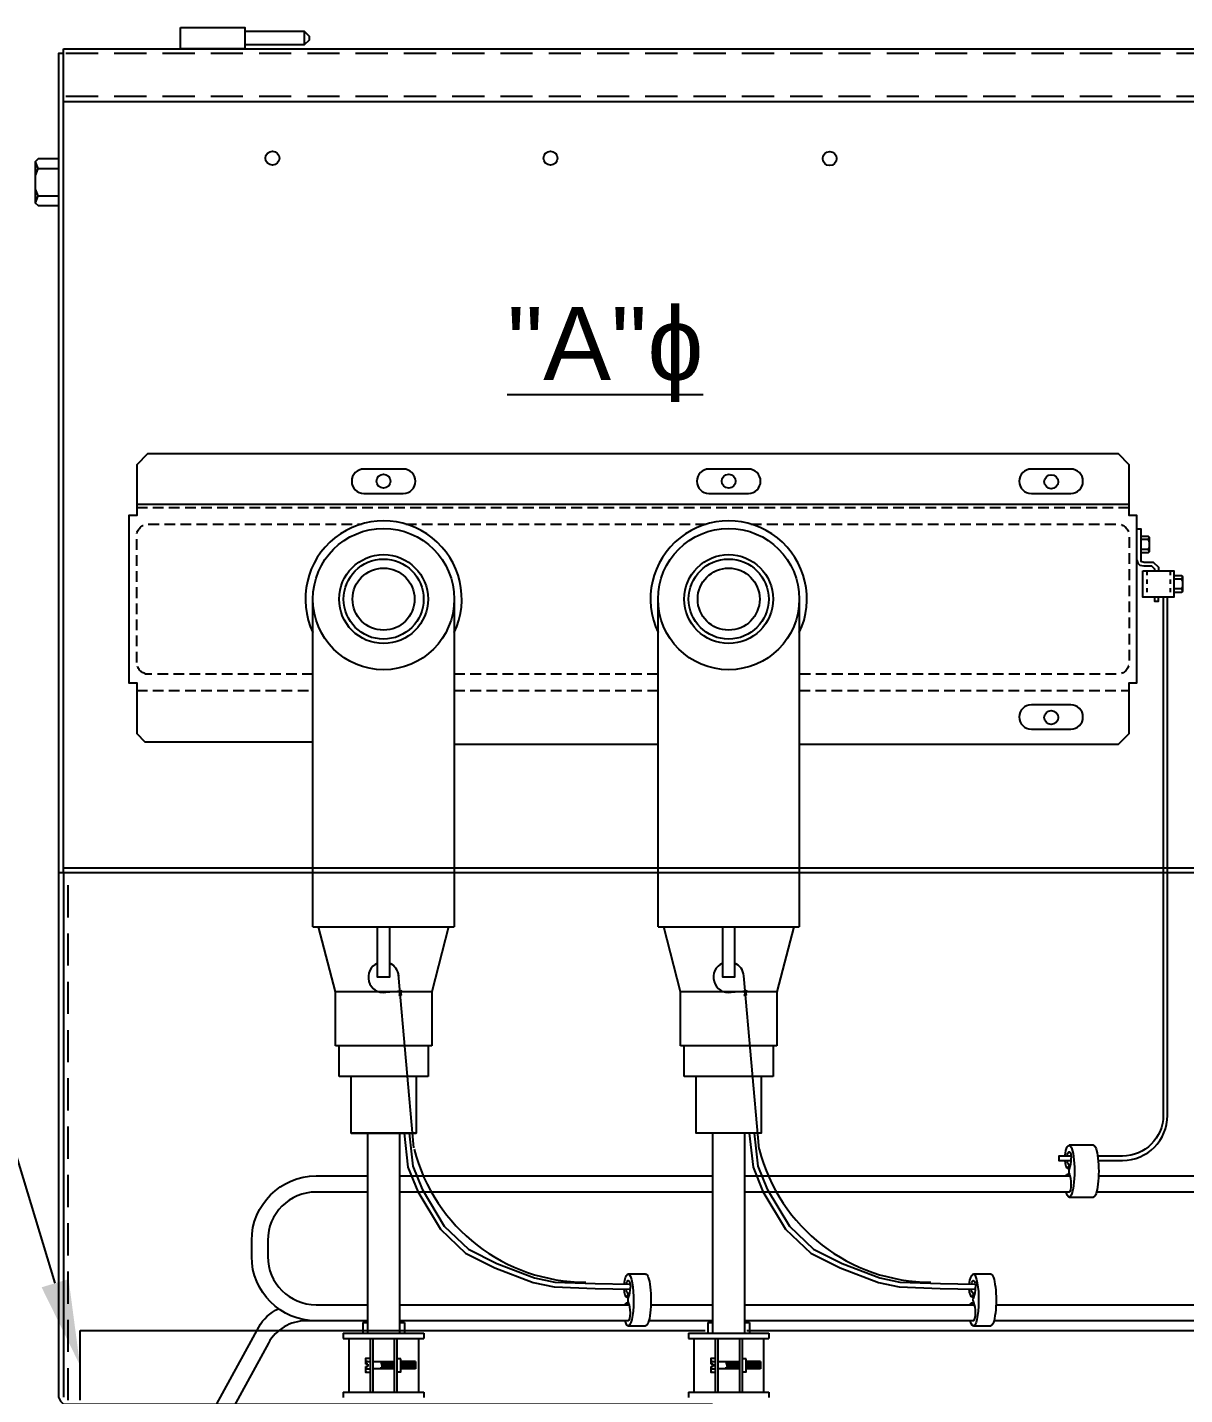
# Model space of a CAD drawing. Header units: feet. Extents: x -689 to 11593, y -511 to 1546.
# Drawn here: x 846.15 to 873.12, y 226.49 to 258.35 of the extents above; entities that cross this region are included whole.
import ezdxf
from ezdxf import colors
from ezdxf.entities.mleader import LeaderData, LeaderLine
from ezdxf.math import Vec2, Vec3

# ---------------------------------------------------------------- set-up
doc = ezdxf.new("R2010")
doc.units = ezdxf.units.FT
doc.header["$MEASUREMENT"] = 0
doc.linetypes.add('HIDDEN', pattern=[0.375, 0.25, -0.125])
for name, color, linetype in [('E-CABL-UG4', 64, 'GROUND_WIRE_G4'), ('E-DETL', 7, 'Continuous'), ('E-DETL-1', 7, 'Continuous'), ('E-EQPM', 41, 'Continuous'), ('E-EQPM-ENCL', 8, 'Continuous'), ('E-EQPM-HRDW', 16, 'Continuous'), ('E-GRND', 3, 'Continuous'), ('G-ANNO-TEXT', 1, 'Continuous')]:
    doc.layers.add(name, color=color, linetype=linetype)
doc.styles.add('NEI-A', font='arial.ttf')
doc.styles.get("Standard").update_dxf_attribs({"font": 'arial.ttf'})
doc.linetypes.add('GROUND_WIRE_G4', pattern='A,1,-0.2,["G4",Standard,S=0.1,R=0,X=-0.1,Y=-0.05],-0.2', length=1.4)

msp = doc.modelspace()

# ---------------------------------------------------------------- hatches: boundary and pattern name
at = {"layer": 'E-EQPM-HRDW'}
h = msp.add_hatch(dxfattribs=at)
h.set_pattern_fill('ANSI31', color=256, scale=0.235658829968841, angle=420)
h.set_pattern_definition([(104.9999999999998, (826.0462200498405, -50.61461047372086), (-0.02845361875749598, -0.007624124167814053), [])])
h.paths.add_polyline_path([(854.7021185568719, 227.2685780196089), (854.7021185568719, 227.0926068580948), (854.394777677594, 227.0926068580948), (854.394777677594, 227.2685780196089)])
h = msp.add_hatch(dxfattribs=at)
h.set_pattern_fill('ANSI31', color=256, scale=0.235658829968841, angle=420)
h.set_pattern_definition([(104.9999999999998, (825.7051237725277, -50.61461047372086), (-0.02845361875749598, -0.007624124167814053), [])])
h.paths.add_polyline_path([(855.1956963848502, 227.2685780196089), (855.1956963848502, 227.0926068580948), (854.8557148341843, 227.0926068580948), (854.8557148341843, 227.2685780196089)])
h = msp.add_hatch(dxfattribs=at)
h.set_pattern_fill('ANSI31', color=256, scale=0.235658829968841, angle=420)
h.set_pattern_definition([(104.9999999999998, (834.0875836944047, -50.61461047372086), (-0.02845361875749598, -0.007624124167814053), [])])
h.paths.add_polyline_path([(862.7434822014357, 227.2685780196089), (862.7434822014357, 227.0926068580948), (862.4361413221577, 227.0926068580948), (862.4361413221577, 227.2685780196089)])
h = msp.add_hatch(dxfattribs=at)
h.set_pattern_fill('ANSI31', color=256, scale=0.235658829968841, angle=420)
h.set_pattern_definition([(104.9999999999998, (833.7464874170919, -50.61461047372086), (-0.02845361875749598, -0.007624124167814053), [])])
h.paths.add_polyline_path([(863.2370600294144, 227.2685780196089), (863.2370600294144, 227.0926068580948), (862.8970784787489, 227.0926068580948), (862.8970784787489, 227.2685780196089)])

# ---------------------------------------------------------------- linework, layer by layer
at = {"layer": 'E-CABL-UG4', "linetype": 'Continuous', "flags": 128}
for points in [[(853.3938587840848, 228.2144341289995), (852.879042254177, 228.2144341289995, -0.414213562373095), (851.379042254177, 229.7144341289995), (851.379042254177, 230.0894341289995, -0.4142135623730951), (852.879042254177, 231.5894341289995), (854.0765571458, 231.5894341289995)], [(854.0765571458, 231.2144341289995), (852.879042254177, 231.2144341289995, 0.4142135623730951), (851.754042254177, 230.0894341289995), (851.754042254177, 229.7144341289995, 0.4142135623730951), (852.879042254177, 228.5894341289995), (853.3938587840848, 228.5894341289995)]]:
    msp.add_lwpolyline(points, format="xyb", dxfattribs=at)
for points in [[(854.8276799679434, 231.5894341289995), (862.1179207903642, 231.5894341289995)], [(862.8690436125075, 231.5894341289995), (870.4520774022785, 231.5894341289995)], [(871.1126655755666, 231.5894341289995), (881.4326247147792, 231.5894341289995)], [(862.1179207903642, 231.2144341289995), (854.8276799679434, 231.2144341289995)], [(870.4266470271732, 231.2144341289995), (862.8690436125075, 231.2144341289995)], [(881.4326247147792, 231.2144341289995), (871.064819944434, 231.2144341289995)]]:
    msp.add_lwpolyline(points, dxfattribs=at)
at = {"layer": 'E-DETL'}
for p, q in [((852.8062337890678, 237.3926811522883), (856.098003324676, 237.3926811522883)), ((860.8475974336316, 237.3926811522883), (864.1393669692397, 237.3926811522883)), ((855.575406266812, 235.8786910439799), (853.3288308469309, 235.8786910439794)), ((863.6167699113762, 235.8786910439799), (861.3701944914951, 235.8786910439794)), ((855.575406266812, 234.6186443080746), (853.3288308469309, 234.6186443080746)), ((863.6167699113762, 234.6186443080746), (861.3701944914951, 234.6186443080746)), ((855.4874960294237, 233.9056043726146), (853.4167410843197, 233.9056043726146)), ((863.5288596739874, 233.9056043726146), (861.4581047288839, 233.9056043726146))]:
    msp.add_line(p, q, dxfattribs=at)
at = {"layer": 'E-DETL', "ltscale": 5, "flags": 128}
for points in [[(864.1393669692397, 241.6474955662729), (871.575269947265, 241.6474955662729), (871.8249687997618, 241.8970582689049), (871.8249687997618, 243.0770691492717), (872.0064565698704, 243.0770691492717), (872.0064565698704, 246.979941180723), (871.8249687997618, 246.979941180723), (871.8249687997618, 248.1599520610898), (871.575269947265, 248.4095147637217), (848.9501857478208, 248.4095147637217), (848.7006230451889, 248.1599520610898), (848.7006230451889, 246.979941180723), (848.5191352750803, 246.979941180723), (848.5191352750803, 243.0770691492717), (848.7006230451889, 243.0770691492717), (848.7006230451889, 241.8970582689049), (848.892770006139, 241.7049113079547)], [(872.0064565698704, 246.6623035455673), (872.0972685298566, 246.6623035455673), (872.0972685298566, 245.9122352279664), (872.1766697292078, 245.892474209837), (872.3851077797904, 245.892474209837), (872.5073139246288, 245.7702680649991), (872.5073139246288, 245.6865174627719)], [(872.0972685298566, 246.494684201612), (872.2682647671513, 246.494684201612), (872.2926928010506, 246.4702561677127), (872.2926928010506, 246.1282636931237), (872.2682647671513, 246.1038356592244), (872.0972685298566, 246.1038356592244)], [(872.2706987729298, 246.4132899926599), (872.0972685298566, 246.4132899926599)], [(872.2926928010506, 246.4702561677127), (872.2706987729298, 246.4132899926599), (872.2926928010506, 246.3563238176066)], [(872.2926928010506, 246.2421960432293), (872.2706987729298, 246.1852298681765), (872.2926928010506, 246.1282636931237)], [(872.0064565698704, 245.9362163152691), (872.0291935973332, 245.8681413827453), (872.0745315023942, 245.8226673278195), (872.1653434623804, 245.8000664502215), (872.346831232489, 245.8000664502215), (872.4149061650128, 245.7319915176977), (872.4149061650128, 245.6865174627719)], [(872.2706987729298, 246.1852298681765), (872.0972685298566, 246.1852298681765)], [(872.8686936652157, 245.5756045376088), (873.0396899025104, 245.5756045376088), (873.0641179364097, 245.5511765037095), (873.0641179364097, 245.2091840291205), (873.0396899025104, 245.1847559952212), (872.8686936652157, 245.1847559952212)], [(873.0421239082889, 245.4942103286567), (872.8686936652157, 245.4942103286567)], [(873.0641179364097, 245.5511765037095), (873.0421239082889, 245.4942103286567), (873.0641179364097, 245.4372441536034)], [(873.0641179364097, 245.3231163792266), (873.0421239082889, 245.2661502041733), (873.0641179364097, 245.2091840291205)], [(872.4149061650128, 245.073843070058), (872.4149061650128, 244.9831672599366), (872.5057181249995, 244.9831672599366), (872.5057181249995, 245.073843070058)], [(873.0421239082889, 245.2661502041733), (872.8686936652157, 245.2661502041733)], [(848.892770006139, 241.7049113079547), (852.8062337890678, 241.7049113079547)], [(856.098003324676, 241.6474955662729), (860.8475974336316, 241.6474955662729)]]:
    msp.add_lwpolyline(points, dxfattribs=at)
for points in [[(853.9926382491894, 247.4905712495838), (854.9115817633274, 247.4905712495838, 0.9999999999999999), (854.9115817633274, 248.0579077372367), (853.9926382491894, 248.0579077372367, 0.9999999999999999)], [(862.0340018937532, 247.4905712495838), (862.9529454078915, 247.4905712495838, 0.9999999999999999), (862.9529454078915, 248.0579077372367), (862.0340018937532, 248.0579077372367, 0.9999999999999999)], [(869.5461887622769, 247.4905712495838), (870.4651322764148, 247.4905712495838, 0.9999999999999999), (870.4651322764148, 248.0579077372367), (869.5461887622769, 248.0579077372367, 0.9999999999999999)], [(869.5461887622769, 241.9991025927579), (870.4651322764148, 241.9991025927579, 0.9999999999999999), (870.4651322764148, 242.5664390804109), (869.5461887622769, 242.5664390804109, 0.9999999999999999)]]:
    msp.add_lwpolyline(points, format="xyb", close=True, dxfattribs=at)
at = {"layer": 'E-DETL', "flags": 128}
for points in [[(871.8249687997618, 247.2296400332202), (848.7006230451889, 247.2296400332202)], [(852.8062337890678, 237.3926811522883), (852.8062337890678, 245.0285051649971)], [(856.098003324676, 245.0213557324068), (856.098003324676, 237.3926811522883)], [(860.8475974336316, 237.3926811522883), (860.8475974336316, 245.0285051649971)], [(864.1393669692397, 245.0213557324068), (864.1393669692397, 237.3926811522883)], [(853.3288308469309, 234.6186443080746), (853.3288308469309, 235.8786910439794), (852.9380991451503, 237.3926811522883)], [(855.9661379685922, 237.3926811522883), (855.575406266812, 235.8786910439799), (855.575406266812, 234.6186443080746)], [(861.3701944914951, 234.6186443080746), (861.3701944914951, 235.8786910439794), (860.9794627897145, 237.3926811522883)], [(864.0075016131568, 237.3926811522883), (863.6167699113762, 235.8786910439799), (863.6167699113762, 234.6186443080746)], [(853.4167410843197, 233.9056043726146), (853.4167410843197, 234.6186443080746)], [(855.4874960294237, 234.6186443080746), (855.4874960294237, 233.9056043726146)], [(861.4581047288839, 233.9056043726146), (861.4581047288839, 234.6186443080746)], [(863.5288596739874, 234.6186443080746), (863.5288596739874, 233.9056043726146)], [(855.2091136110262, 233.905604372615), (855.2091136110262, 232.5869508117839), (853.6951235027173, 232.5869508117839), (853.6951235027173, 233.9056043726146)], [(863.2504772555903, 233.905604372615), (863.2504772555903, 232.5869508117839), (861.7364871472814, 232.5869508117839), (861.7364871472814, 233.9056043726146)], [(854.8276799679434, 227.9305924388518), (854.8276799679434, 232.5869508117839), (854.0765571458, 232.5869508117839), (854.0765571458, 227.9305924388518)], [(862.8690436125075, 227.9305924388518), (862.8690436125075, 232.5869508117839), (862.1179207903642, 232.5869508117839), (862.1179207903642, 227.9305924388518)]]:
    msp.add_lwpolyline(points, dxfattribs=at)
at = {"layer": 'E-DETL', "linetype": 'HIDDEN', "flags": 128}
for points in [[(848.7006230451889, 247.1615651006964), (871.8249687997618, 247.1615651006964)], [(854.9693544466209, 246.775716383152), (861.9762292104597, 246.775716383152)], [(852.8062337890678, 243.2812939468427), (848.892770006139, 243.2812939468427)], [(860.8475974336316, 243.2812939468427), (856.098003324676, 243.2812939468427)], [(848.7006230451889, 242.8954452292983), (852.8062337890678, 242.8954452292983)], [(856.098003324676, 242.8954452292983), (860.8475974336316, 242.8954452292983)], [(864.1393669692397, 242.8954452292983), (871.8249687997618, 242.8954452292983)]]:
    msp.add_lwpolyline(points, dxfattribs=at)
for points in [[(848.7006230451889, 243.5535936769379), (848.7006230451889, 246.5034166530568, -0.4142135623730955), (848.9729227752837, 246.775716383152), (853.9348655658955, 246.775716383152)], [(863.0107180911855, 246.775716383152), (871.552669069667, 246.775716383152, -0.4142135623731021), (871.8249687997618, 246.5034166530568), (871.8249687997618, 243.5535936769379, -0.4142135623730955), (871.552669069667, 243.2812939468427), (864.1393669692397, 243.2812939468427)], [(848.892770006139, 243.2933578673183, -0.3291756258082191), (848.7006230451889, 243.5535936769379)]]:
    msp.add_lwpolyline(points, format="xyb", dxfattribs=at)
at = {"layer": 'E-DETL', "ltscale": 5, "flags": 128}
msp.add_lwpolyline([(872.142606434918, 245.6865174627719), (872.8686936652157, 245.6865174627719), (872.8686936652157, 245.073843070058), (872.142606434918, 245.073843070058)], close=True, dxfattribs=at)
at = {"layer": 'E-DETL', "linetype": 'HIDDEN', "ltscale": 0.2, "flags": 128}
for points in [[(872.2334183949042, 245.6865174627719), (872.2334183949042, 245.073843070058)], [(872.7780178550943, 245.6865174627719), (872.7780178550943, 245.073843070058)]]:
    msp.add_lwpolyline(points, dxfattribs=at)
at = {"layer": 'E-DETL', "linetype": 'Continuous'}
for points in [[(854.3133353811363, 237.3926811522883), (854.5909017326067, 237.3926811522883), (854.5909017326067, 236.2191655492384), (854.3133353811363, 236.2191655492384)], [(862.3546990257009, 237.3926811522883), (862.6322653771713, 237.3926811522883), (862.6322653771713, 236.2191655492384), (862.3546990257009, 236.2191655492384)]]:
    msp.add_lwpolyline(points, close=True, dxfattribs=at)
at = {"layer": 'E-DETL', "ltscale": 5}
for centre in [(854.4521100062584, 247.7742394934103), (862.4934736508226, 247.7742394934103), (870.0095464992187, 247.7628709796786), (870.0095464992187, 242.2714023228532)]:
    msp.add_circle(centre, 0.1624454168711081, dxfattribs=at)
at = {"layer": 'E-DETL', "color": 41}
for centre, radius in [((854.4521100062584, 245.0285051649971), 1.645876217190789), ((862.4934736508226, 245.0285051649971), 1.645876217190789), ((854.4521100062584, 245.0285051649971), 1.035392124258089), ((854.4521100062584, 245.0285051649971), 0.93281552893172), ((862.4934736508226, 245.0285051649971), 1.035392124258089), ((862.4934736508226, 245.0285051649971), 0.93281552893172), ((854.4521100062584, 245.0285051649971), 0.7228272752225123), ((862.4934736508226, 245.0285051649971), 0.7228272752225123)]:
    msp.add_circle(centre, radius, dxfattribs=at)
at = {"layer": 'E-DETL'}
for centre in [(854.4521100062584, 245.0285051649971), (862.4934736508226, 245.0285051649971)]:
    msp.add_arc(centre, 1.822165978151051, 334.5902139286208, 205.4110392245668, dxfattribs=at)
at = {"layer": 'E-DETL-1', "color": 64, "linetype": 'Continuous'}
msp.add_line((881.4326247147792, 228.2144341289995), (868.6734694918823, 228.2144341289995), dxfattribs=at)
at = {"layer": 'E-DETL-1', "color": 64, "linetype": 'Continuous', "flags": 128}
for points in [[(852.879042254177, 228.5894341289995), (854.0765571458, 228.5894341289995)], [(854.8276799679434, 228.5894341289995), (860.1783317756144, 228.5894341289995)], [(860.6795409584556, 228.5894341289995), (862.1179207903642, 228.5894341289995)], [(862.8690436125075, 228.5894341289995), (868.2196954201786, 228.5894341289995)], [(868.721315123013, 228.5894341289995), (881.4326247147792, 228.5894341289995)], [(860.1529014005091, 228.2144341289995), (854.8276799679434, 228.2144341289995)], [(862.1179207903642, 228.2144341289995), (860.6316953273254, 228.2144341289995)], [(868.1942650450733, 228.2144341289995), (862.8690436125075, 228.2144341289995)]]:
    msp.add_lwpolyline(points, dxfattribs=at)
at = {"layer": 'E-EQPM'}
msp.add_line((853.6951235027173, 232.5869508117839), (855.2091136110262, 232.5869508117839), dxfattribs=at)
at = {"layer": 'E-EQPM-ENCL', "color": 7, "ltscale": 5, "flags": 128}
for points in [[(849.7218788295013, 258.348454912189), (851.2195273450243, 258.348454912189), (851.2195273450243, 257.8491933570599), (849.7218788295013, 257.8491933570599), (849.7218788295013, 258.348454912189)], [(851.2195273450243, 258.2576429522023), (852.6037630229621, 258.2576429522023), (852.6037630229621, 257.9400053170466), (851.2195273450243, 257.9400053170466)], [(852.6037630229621, 258.2576429522023), (852.7171758605464, 258.144230114618), (852.7171758605464, 258.0534181546313), (852.6037630229621, 257.9400053170466)], [(846.9925497540144, 238.6521985352279), (846.9925497540144, 257.8493295069252)], [(846.9925497540144, 257.8493295069252), (932.1758630789254, 257.8493295069252)], [(846.9925497540144, 256.6239807214974), (932.1758630789254, 256.6239807214974)], [(846.8791369164296, 255.2850829486206), (846.4026123887634, 255.2850829486206), (846.3345374562396, 255.2170080160968), (846.3345374562396, 254.2639589607643), (846.4026123887634, 254.1958840282405), (846.8791369164296, 254.1958840282405)], [(846.3345374562396, 255.2170080160968), (846.3958294122936, 255.0582572734511), (846.3345374562396, 254.8995065308059)], [(846.3958294122936, 255.0582572734511), (846.8791369164296, 255.0582572734511)], [(846.3345374562396, 254.5814604460552), (846.3958294122936, 254.4227097034095), (846.3345374562396, 254.2639589607643)], [(846.3958294122936, 254.4227097034095), (846.8791369164296, 254.4227097034095)], [(932.1758630789254, 238.6521985352279), (846.8791369164296, 238.6521985352279)], [(846.9925497540144, 238.7656113728126), (932.1758630789254, 238.7656113728126)]]:
    msp.add_lwpolyline(points, dxfattribs=at)
at = {"layer": 'E-EQPM-ENCL', "linetype": 'HIDDEN', "ltscale": 3, "flags": 128}
for points in [[(932.1758630789254, 257.7357805194756), (846.9925497540144, 257.7357805194756)], [(932.1758630789254, 256.7373935590822), (846.9925497540144, 256.7373935590822)]]:
    msp.add_lwpolyline(points, dxfattribs=at)
at = {"layer": 'E-EQPM-ENCL', "color": 7, "ltscale": 5}
for centre in [(851.8614974251122, 255.3022121459121), (858.3425345892128, 255.3022121459121), (864.8467567665507, 255.2908436321804)]:
    msp.add_circle(centre, 0.1624454168711081, dxfattribs=at)
at = {"layer": 'E-EQPM-HRDW', "color": 4}
for p, q in [((853.9679956385958, 228.1769341289992), (854.0737055447803, 228.1769341289992)), ((853.9679956385958, 228.1769341289992), (853.9679956385958, 227.9305924388518)), ((854.8305315689631, 228.1769341289992), (854.9362414751477, 228.1769341289992)), ((854.9362414751477, 228.1769341289992), (854.9362414751477, 227.9305924388518)), ((862.0093592831599, 228.1769341289992), (862.1150691893445, 228.1769341289992)), ((862.0093592831599, 228.1769341289992), (862.0093592831599, 227.9305924388518)), ((862.8718952135273, 228.1769341289992), (862.9776051197118, 228.1769341289992)), ((862.9776051197118, 228.1769341289992), (862.9776051197118, 227.9305924388518)), ((853.6396185568719, 227.8055924388518), (853.6396185568719, 226.5555924388518)), ((854.1396185568719, 227.8055924388518), (854.1396185568719, 226.5555924388518)), ((854.2021185568719, 227.8055924388518), (854.2021185568719, 226.5555924388518)), ((854.7021185568719, 227.8055924388518), (854.7021185568719, 226.5555924388518)), ((854.7646185568719, 227.8055924388518), (854.7646185568719, 226.5555924388518)), ((855.2646185568719, 227.8055924388518), (855.2646185568719, 226.5555924388518)), ((861.6809822014357, 227.8055924388518), (861.6809822014357, 226.5555924388518)), ((862.1809822014357, 227.8055924388518), (862.1809822014357, 226.5555924388518)), ((862.2434822014357, 227.8055924388518), (862.2434822014357, 226.5555924388518)), ((862.7434822014357, 227.8055924388518), (862.7434822014357, 226.5555924388518)), ((862.8059822014357, 227.8055924388518), (862.8059822014357, 226.5555924388518)), ((863.3059822014357, 227.8055924388518), (863.3059822014357, 226.5555924388518))]:
    msp.add_line(p, q, dxfattribs=at)
at = {"layer": 'E-EQPM-HRDW', "color": 2, "linetype": 'Continuous'}
for p, q in [((853.5146185568719, 227.9305924388518), (855.3896185568719, 227.9305924388518)), ((853.5146185568719, 227.9305924388518), (853.5146185568719, 227.8055924388518)), ((853.5146185568719, 227.8055924388518), (855.3896185568719, 227.8055924388518)), ((855.3896185568719, 227.9305924388518), (855.3896185568719, 227.8055924388518)), ((861.5559822014357, 227.9305924388518), (863.4309822014357, 227.9305924388518)), ((861.5559822014357, 227.9305924388518), (861.5559822014357, 227.8055924388518)), ((861.5559822014357, 227.8055924388518), (863.4309822014357, 227.8055924388518)), ((863.4309822014357, 227.9305924388518), (863.4309822014357, 227.8055924388518)), ((853.5146185568719, 226.5555924388518), (855.3896185568719, 226.5555924388518)), ((853.5146185568719, 226.5555924388518), (853.5146185568719, 226.4305924388518)), ((855.3896185568719, 226.5555924388518), (855.3896185568719, 226.4305924388518)), ((861.5559822014357, 226.5555924388518), (863.4309822014357, 226.5555924388518)), ((861.5559822014357, 226.5555924388518), (861.5559822014357, 226.4305924388518)), ((863.4309822014357, 226.5555924388518), (863.4309822014357, 226.4305924388518))]:
    msp.add_line(p, q, dxfattribs=at)
at = {"layer": 'E-EQPM-HRDW'}
for p, q in [((854.0876695069728, 227.2071569783006), (854.040480187944, 227.2071569783006)), ((854.0876695069728, 227.154027899403), (854.040480187944, 227.154027899403)), ((854.0664104031939, 227.2635081339104), (854.1396185568719, 227.2635081339104)), ((854.0876695069728, 227.2071569783006), (854.0876695069728, 227.154027899403)), ((855.1956963848502, 227.2685780196089), (854.8557148341843, 227.2685780196089)), ((862.1290331515374, 227.2071569783006), (862.0818438325077, 227.2071569783006)), ((862.1290331515374, 227.154027899403), (862.0818438325077, 227.154027899403)), ((862.1077740477576, 227.2635081339104), (862.1809822014357, 227.2635081339104)), ((862.1290331515374, 227.2071569783006), (862.1290331515374, 227.154027899403)), ((863.2370600294144, 227.2685780196089), (862.8970784787489, 227.2685780196089)), ((854.0664104031939, 227.0976767437933), (854.1396185568719, 227.0976767437933)), ((855.1956963848502, 227.0926068580948), (854.8557148341843, 227.0926068580948)), ((862.1077740477576, 227.0976767437933), (862.1809822014357, 227.0976767437933)), ((863.2370600294144, 227.0926068580948), (862.8970784787489, 227.0926068580948))]:
    msp.add_line(p, q, dxfattribs=at)
at = {"layer": 'E-EQPM-HRDW', "linetype": 'Continuous'}
for p, q in [((853.6396185568719, 226.5555924388518), (855.2646185568719, 226.5555924388518)), ((861.6809822014357, 226.5555924388518), (863.3059822014357, 226.5555924388518))]:
    msp.add_line(p, q, dxfattribs=at)
at = {"layer": 'E-EQPM-HRDW'}
msp.add_lwpolyline([(862.9154659984774, 227.9894341289992), (931.789412066375, 227.9894341289992)], dxfattribs=at)
at = {"layer": 'E-EQPM-HRDW', "flags": 128}
for points in [[(854.040480187944, 227.2071569783006), (854.040480187944, 227.3464238289685), (854.1396185568719, 227.3464238289685), (854.1396185568719, 227.0147610487352), (854.040480187944, 227.0147610487352), (854.040480187944, 227.154027899403)], [(854.2021185568719, 227.2685780196089), (854.7021185568719, 227.2685780196089)], [(854.8557148341843, 227.3329716081339), (854.7646185568719, 227.3329716081339), (854.7646185568719, 227.0282132695697), (854.8557148341843, 227.0282132695697), (854.8557148341843, 227.3329716081339)], [(855.1956963848502, 227.2685780196089), (855.1956963848502, 227.0926068580948)], [(862.0818438325077, 227.2071569783006), (862.0818438325077, 227.3464238289685), (862.1809822014357, 227.3464238289685), (862.1809822014357, 227.0147610487352), (862.0818438325077, 227.0147610487352), (862.0818438325077, 227.154027899403)], [(862.2434822014357, 227.2685780196089), (862.7434822014357, 227.2685780196089)], [(862.8970784787489, 227.3329716081339), (862.8059822014357, 227.3329716081339), (862.8059822014357, 227.0282132695697), (862.8970784787489, 227.0282132695697), (862.8970784787489, 227.3329716081339)], [(863.2370600294144, 227.2685780196089), (863.2370600294144, 227.0926068580948)], [(854.7021185568719, 227.0926068580948), (854.2021185568719, 227.0926068580948)], [(862.7434822014357, 227.0926068580948), (862.2434822014357, 227.0926068580948)]]:
    msp.add_lwpolyline(points, dxfattribs=at)
at = {"layer": 'E-EQPM-HRDW', "extrusion": (0, 0, -1)}
for centre, major_axis, ratio, start_param, end_param in [((854.0664104031939, 227.3049659814396), (5.077122027617596e-18, 0.04145784752920179), 0.6254597572053733, 3.141592653589793, 6.283185307179586), ((854.0664104031939, 227.1805924388518), (1.633541440292342e-14, 0.08291569505839645), 0.3127298786028286, -1.244665606579141, -6.299405441723138e-13), ((854.0664104031939, 227.1805924388518), (-1.632090392364845e-14, 0.08291569505839645), 0.3127298786028287, 3.141592653590423, 4.386258260168934), ((862.1077740477576, 227.3049659814396), (5.077122027617596e-18, 0.04145784752920179), 0.6254597572053733, 3.141592653589793, 6.283185307179586), ((862.1077740477576, 227.1805924388518), (1.633541440292342e-14, 0.08291569505839645), 0.3127298786028286, -1.244665606579141, -6.299405441723138e-13), ((862.1077740477576, 227.1805924388518), (-1.632090392364845e-14, 0.08291569505839645), 0.3127298786028287, 3.141592653590423, 4.386258260168934), ((854.0664104031939, 227.0562188962645), (5.077122027617596e-18, 0.04145784752920179), 0.6254597572053733, 3.141592653589793, 6.283185307179586), ((862.1077740477576, 227.0562188962645), (5.077122027617596e-18, 0.04145784752920179), 0.6254597572053733, 3.141592653589793, 6.283185307179586)]:
    msp.add_ellipse(centre, major_axis=major_axis, ratio=ratio, start_param=start_param, end_param=end_param, dxfattribs=at)
at = {"layer": 'E-GRND', "linetype": 'Continuous'}
for p, q in [((855.1611492188313, 232.2431448693164), (854.8023582172, 236.2811038113728)), ((863.2064071314726, 232.2142721290365), (862.8476161298413, 236.2522310710929))]:
    msp.add_line(p, q, dxfattribs=at)
at = {"layer": 'E-GRND'}
for p, q in [((870.4266470271732, 231.8510400303303), (870.3990896739306, 231.7661861010229)), ((870.3990896739306, 231.7661861009792), (870.4343409703833, 231.7661861009792)), ((870.3990896739306, 231.6341910999499), (870.4343409703833, 231.6341910999499)), ((870.4266470271732, 231.5894341289995), (870.3990896739306, 231.6341910999499)), ((870.4266470271732, 231.8510400303303), (870.4623908661624, 231.8510400303303)), ((870.4266470271732, 231.5894341289995), (870.4520774022776, 231.5894341289995)), ((860.1529014005091, 228.8510400303303), (860.1253440472665, 228.7661861010229)), ((860.1253440472665, 228.7661861009792), (860.1605953437197, 228.7661861009792)), ((860.1529014005091, 228.8510400303303), (860.1886452394983, 228.8510400303303)), ((868.1942650450733, 228.8510400303303), (868.1667076918307, 228.7661861010229)), ((868.1667076918307, 228.7661861009792), (868.2019589882839, 228.7661861009792)), ((868.1942650450733, 228.8510400303303), (868.2300088840625, 228.8510400303303)), ((860.1253440472665, 228.6341910999499), (860.1605953437197, 228.6341910999499)), ((860.1529014005091, 228.5894341289995), (860.1253440472665, 228.6341910999499)), ((860.1529014005091, 228.5894341289995), (860.1783317756135, 228.5894341289995)), ((868.1667076918307, 228.6341910999499), (868.2019589882839, 228.6341910999499)), ((868.1942650450733, 228.5894341289995), (868.1667076918307, 228.6341910999499)), ((868.1942650450733, 228.5894341289995), (868.2196954201777, 228.5894341289995))]:
    msp.add_line(p, q, dxfattribs=at)
at = {"layer": 'E-GRND', "flags": 128}
for points in [[(872.6186936652157, 245.073843070058), (872.6186936652157, 233.0018914600469, -0.4142135623730946), (871.6686936652159, 232.0518914600466), (871.0917431696616, 232.0518914600466)], [(871.1035611976113, 231.9518914600467), (871.6686936652159, 231.9518914600467, 0.4142135623730955), (872.718693665216, 233.0018914600469), (872.718693665216, 245.073843070058)]]:
    msp.add_lwpolyline(points, format="xyb", dxfattribs=at)
at = {"layer": 'E-GRND', "linetype": 'Continuous', "flags": 128}
for points in [[(854.5064542287892, 235.8676661854547), (854.8729157970101, 235.9021921798062), (854.8178607487762, 235.8877119992003), (854.8553502980603, 235.8742668496584), (854.8217819877191, 235.8656269234834), (854.8592638395667, 235.8522251271984), (854.825703226662, 235.8435418477666), (854.8631850785096, 235.8301400514815), (854.8296244656049, 235.8214567720497), (854.8671063174525, 235.8080549757647), (854.7964861302744, 235.7899622914101)], [(862.5478178733529, 235.8676661854547), (862.9142794415748, 235.9021921798062), (862.8592243933399, 235.8877119992003), (862.896713942625, 235.8742668496584), (862.8631456322828, 235.8656269234834), (862.9006274841308, 235.8522251271984), (862.8670668712261, 235.8435418477666), (862.9045487230737, 235.8301400514815), (862.8709881101695, 235.8214567720497), (862.9084699620171, 235.8080549757647), (862.8378497748381, 235.7899622914101)]]:
    msp.add_lwpolyline(points, dxfattribs=at)
at = {"layer": 'E-GRND', "flags": 128}
for points in [[(854.9322853266185, 232.5869508117839), (855.0207683948629, 231.7915814679841), (855.2500648748983, 231.2303670203364), (855.7759626726374, 230.3496511090993), (856.364941106096, 229.7899994129948), (857.047710730425, 229.4461585450995), (857.9391765917508, 229.1050281700468), (858.4256564407033, 229.0028214653489), (859.3828565188396, 228.9681550106011), (860.2019847285001, 228.954951073616)], [(855.0461069420116, 232.5869508117839), (855.1314545794039, 231.8197656802727), (855.3515610598824, 231.2810442099467), (855.8651336098114, 230.4209692709728), (856.4307486895841, 229.8835176076273), (857.0934826120028, 229.5497666630208), (857.9712212167401, 229.2138891915192), (858.439433348572, 229.1155204323668), (859.3858155801095, 229.0812457623647), (860.1981803335993, 229.0681508489101)], [(862.9736489711827, 232.5869508117839), (863.0621320394275, 231.7915814679841), (863.2914285194624, 231.2303670203364), (863.8173263172021, 230.3496511090993), (864.4063047506606, 229.7899994129948), (865.0890743749892, 229.4461585450995), (865.9805402363145, 229.1050281700468), (866.467020085267, 229.0028214653489), (867.4242201634042, 228.9681550106011), (868.2433483730642, 228.954951073616)], [(863.0874705865758, 232.5869508117839), (863.1728182239685, 231.8197656802727), (863.3929247044462, 231.2810442099467), (863.9064972543756, 230.4209692709728), (864.4721123341483, 229.8835176076273), (865.134846256567, 229.5497666630208), (866.0125848613043, 229.2138891915192), (866.4807969931362, 229.1155204323668), (867.4271792246736, 229.0812457623647), (868.239543978164, 229.0681508489101)], [(870.4741990717202, 232.0518914600466), (870.183079638332, 232.0518914600466), (870.183079638332, 231.9518914600467), (870.4755515339452, 231.9518914600467)]]:
    msp.add_lwpolyline(points, dxfattribs=at)
at = {"layer": 'E-GRND'}
for points in [[(870.9919959480776, 232.3035943196619), (870.4266470271732, 232.3035943196473)], [(870.4266470271732, 231.0967828812454), (870.9919959480776, 231.0967828812672)], [(860.5588713309662, 229.3035943196578), (860.1529014005091, 229.3035943196473)], [(868.6006454955232, 229.3035943196578), (868.1942650450733, 229.3035943196473)], [(860.1529014005091, 228.0967828812454), (860.5588713309662, 228.0967828812609)], [(868.1942650450733, 228.0967828812454), (868.6006454955232, 228.0967828812609)]]:
    msp.add_lwpolyline(points, dxfattribs=at)
at = {"layer": 'E-GRND', "linetype": 'Continuous'}
for centre, start, end in [((854.4521185568719, 236.2191655492384), 112.9667845816945, 278.7873751666832), ((854.4521185568719, 236.2191655492384), 5.334247505187099, 67.03321541830549), ((862.4934822014357, 236.2191655492384), 112.9667845816945, 278.7873751666832), ((862.4934822014357, 236.2191655492384), 5.334247505187099, 67.03321541830549)]:
    msp.add_arc(centre, 0.3556742441943705, start, end, dxfattribs=at)
at = {"layer": 'E-GRND'}
for centre in [(859.1560881423752, 233.2343966168974), (867.1974517869394, 233.2343966168974)]:
    msp.add_arc(centre, 4.119355703585809, 194.3380073318801, 270.0781841495941, dxfattribs=at)
at = {"layer": 'E-GRND', "extrusion": (0, 0, -1)}
for centre, major_axis, ratio, start_param, end_param in [((870.4266470271732, 231.7001886004464), (-1.285730111598085e-17, 0.6034057191992018), 0.2034371952475216, -0.9485486997776046, 3.776677567129982), ((870.9919959480776, 231.7001886004682), (0, -0.6034057191990028), 0.2034371952475886, 3.141592653589793, 6.283185307179587), ((870.4266470271732, 232.0018914600469), (0, 0.1508514298418113), 0.334110943475471, 5.050231079500374, 7.853981633974483), ((870.4266470271732, 232.0018914600469), (0, 0.1508514298418113), 0.334110943475471, 3.141592653589793, 4.374546881269006), ((870.3990896739297, 231.3984857408896), (-1.100997363969844e-14, 0.2357053590621092), 0.3341109435686149, -0.6264485090081179, 1.392219672879946e-13), ((860.1529014005091, 228.7001886004464), (-1.285730111598085e-17, 0.6034057191992018), 0.2034371952475216, -0.9101744861148509, 3.776677567129982), ((868.1942650450733, 228.7001886004464), (-1.285730111598085e-17, 0.6034057191992018), 0.2034371952475216, -0.9101744861148509, 3.776677567129982), ((860.1529014005091, 229.0018914600469), (0, 0.1508514298418113), 0.334110943475471, 5.177908423174854, 7.853981633974483), ((860.5588713309662, 228.70018860046), (0, -0.6034057191990028), 0.2034371952475886, 3.141592653589793, 6.283185307179587), ((868.1942650450733, 229.0018914600469), (0, 0.1508514298418113), 0.334110943475471, 5.177908423174854, 7.853981633974483), ((868.6006454955232, 228.70018860046), (0, -0.6034057191990028), 0.2034371952475886, 3.141592653589793, 6.283185307179587), ((860.1529014005091, 229.0018914600469), (0, 0.1508514298418113), 0.334110943475471, 3.141592653589793, 4.406869680227707), ((868.1942650450733, 229.0018914600469), (0, 0.1508514298418113), 0.334110943475471, 3.141592653589793, 4.406869680227707), ((860.125344047266, 228.3984857408896), (-1.100997363969844e-14, 0.2357053590621092), 0.3341109435686149, -0.6264485090081179, 1.392219672879946e-13), ((868.1667076918302, 228.3984857408896), (-1.100997363969844e-14, 0.2357053590621092), 0.3341109435686149, -0.6264485090081179, 1.392219672879946e-13)]:
    msp.add_ellipse(centre, major_axis=major_axis, ratio=ratio, start_param=start_param, end_param=end_param, dxfattribs=at)
at = {"layer": 'E-GRND'}
for centre, major_axis, ratio, start_param, end_param in [((870.3990896739297, 232.0018914600469), (1.100997363969844e-14, 0.2357053590621092), 0.3341109435686149, 1.784549605557399, 3.141592653589933), ((870.3830638214258, 232.0018914600469), (1.233619804444354e-14, 0.2812967402166964), 0.3341109435685822, 3.71956504028885, 4.712388980384704), ((870.4799134401155, 231.7001886004464), (-1.403083997100191e-15, 0.0931652905120951), 0.6930341515250549, 0.7820721365866139, 2.359520516723306), ((870.4266470271732, 232.0018914601269), (-1.121736084788904e-14, 0.1508514297997507), 0.3341109435686283, 3.141564247359221, 3.141592653589569), ((870.3830638214258, 231.3984857408459), (1.175389498612154e-14, 0.2812967402166429), 0.3341109435686458, -1.570796326794883, -0.5779723865359663), ((870.4266470271732, 231.3984857408459), (0, -0.184051611843131), 0.2738422828485129, 6.283185307179586, 7.853981633974483), ((860.125344047266, 229.0018914600469), (1.100997363969844e-14, 0.2357053590621092), 0.3341109435686149, 1.760551242176821, 3.141592653589933), ((860.2061678134514, 228.7001886004464), (-1.403083997100191e-15, 0.0931652905120951), 0.6930341515250549, 0.7820721365866139, 2.359520516723306), ((860.1529014005091, 229.0018914601269), (-1.121736084788904e-14, 0.1508514297997507), 0.3341109435686283, 3.141564247359221, 3.141592653589569), ((860.1093181947617, 229.0018914600469), (1.233619804444354e-14, 0.2812967402166964), 0.3341109435685822, 3.71956504028885, 4.712388980384704), ((868.1667076918302, 229.0018914600469), (1.100997363969844e-14, 0.2357053590621092), 0.3341109435686149, 1.760551242176821, 3.141592653589933), ((868.2475314580156, 228.7001886004464), (-1.403083997100191e-15, 0.0931652905120951), 0.6930341515250549, 0.7820721365866139, 2.359520516723306), ((868.1942650450733, 229.0018914601269), (-1.121736084788904e-14, 0.1508514297997507), 0.3341109435686283, 3.141564247359221, 3.141592653589569), ((868.1506818393259, 229.0018914600469), (1.233619804444354e-14, 0.2812967402166964), 0.3341109435685822, 3.71956504028885, 4.712388980384704), ((860.1529014005091, 228.3984857408459), (0, -0.184051611843131), 0.2738422828485129, 6.283185307179586, 7.853981633974483), ((860.1093181947617, 228.3984857408459), (1.175389498612154e-14, 0.2812967402166429), 0.3341109435686458, -1.570796326794883, -0.5779723865359663), ((868.1942650450733, 228.3984857408459), (0, -0.184051611843131), 0.2738422828485129, 6.283185307179586, 7.853981633974483), ((868.1506818393259, 228.3984857408459), (1.175389498612154e-14, 0.2812967402166429), 0.3341109435686458, -1.570796326794883, -0.5779723865359663)]:
    msp.add_ellipse(centre, major_axis=major_axis, ratio=ratio, start_param=start_param, end_param=end_param, dxfattribs=at)

# ---------------------------------------------------------------- texts
at = {"layer": 'G-ANNO-TEXT', "insert": (859.6139086144021, 250.7261868490527), "char_height": 1.696864022899049, "attachment_point": 5, "style": 'NEI-A'}
msp.add_mtext_dynamic_manual_height_columns('{\\L"A"ɸ}', width=23.37257727191863, gutter_width=4.949186733455559, heights=[0], dxfattribs=at)

# ---------------------------------------------------------------- leaders
at = {"layer": 'G-ANNO-TEXT'}
ml = msp.add_multileader_mtext('Standard', dxfattribs=at)
ml.set_content('\\pxsm1,ql;(TYP.) UNISTRUT & HARDWARE, SECURE TO ENCLOSURE WALL OF STRUCTURE OR USE EXISTING ENCLOSURE SUPPORT STRUT BRACKETS.', color=256, style='NEI-A')
ml.set_leader_properties()
ml.build(insert=Vec2(0, 0))
ml.multileader.update_dxf_attribs({"dogleg_length": 3, "arrow_head_size": 2})
ctx = ml.context
ctx.base_point, ctx.char_height, ctx.arrow_head_size, ctx.landing_gap_size, ctx.plane_origin = Vec3(811.7595101864381, 236.5398691508458), 1, 2, 1, Vec3(839.1524498454132, 247.8871220725232)
ctx.text_align_type = 2
notes = []
notes.append((ctx, [(0, (1, 1, 0), (844.5412291496032, 236.5398691508458), (-1, 0), 3, [(0, [(847.3791369164301, 227.1769341289996)], 0, [])])]))
ctx.mtext.insert, ctx.mtext.width, ctx.mtext.alignment, ctx.mtext.line_spacing_factor, ctx.mtext.flow_direction = Vec3(840.5412291496032, 237.0483957538472), 27.87630286493861, 3, 0.6, 5
ctx.mtext.has_bg_fill, ctx.mtext.bg_color, ctx.mtext.bg_scale_factor, ctx.mtext.bg_transparency, ctx.mtext.use_window_bg_color = 1, -1073741824, 1.5, 0, 1
for ctx, leaders in notes:
    for number, flags, end, landing, length, lines in leaders:
        leader = LeaderData()
        leader.index, (leader.has_last_leader_line, leader.has_dogleg_vector, leader.attachment_direction) = number, flags
        leader.last_leader_point, leader.dogleg_vector, leader.dogleg_length = Vec3(end), Vec3(landing), length
        for number, points, colour, breaks in lines:
            line = LeaderLine()
            line.index, line.vertices, line.color, line.breaks = number, Vec3.list(points), colors.encode_raw_color(colour), breaks
            leader.lines.append(line)
        ctx.leaders.append(leader)

# ---------------------------------------------------------------- next in the draw order: linework, layer by layer
at = {"layer": 'E-DETL-1', "color": 64, "linetype": 'Continuous', "flags": 128}
for points in [[(804.6062504164702, 198.0329461690126), (810.8783206021476, 198.0329461690126, -0.1060935293522637), (813.3401728741032, 197.5046262940809), (821.5697096548702, 193.8019420439446, 0.1060935293522637), (824.0315619268258, 193.2736221690129), (830.1079801741444, 193.2736221690129, 0.2739208728270449), (833.6157267593626, 195.3511982059154), (851.5473202231115, 228.0700401197737, -0.1601092615929366), (852.003387459235, 228.496555366527, -0.1601092615929366)], [(854.0765571458, 228.2144341289995), (852.6463627128433, 228.2144341289995, 0.2739208728270511), (851.7694260665385, 227.6950401197737), (833.8378326027896, 194.9761982059154, -0.273920872827045), (830.3300860175714, 192.8986221690125), (823.951085955397, 192.8986221690129, -0.1060935293522623), (821.4892336834414, 193.4269420439446), (813.2596969026745, 197.1296262940809, 0.1060935293522636), (810.7978446307188, 197.6579461690126), (804.6062504164702, 197.6579461690126)]]:
    msp.add_lwpolyline(points, format="xyb", dxfattribs=at)
at = {"layer": 'E-EQPM-ENCL', "color": 7, "ltscale": 5, "flags": 128}
msp.add_lwpolyline([(846.9925497540144, 257.7357805194756), (846.8791369164296, 257.7357805194756), (846.8791369164296, 226.432509061523), (846.9244748214905, 226.3416971015363), (846.9925497540144, 226.2736221690125), (862.1194541325008, 226.2736221690125)], dxfattribs=at)
at = {"layer": 'E-EQPM-ENCL', "flags": 128}
msp.add_lwpolyline([(846.9925497540144, 238.6521985352279), (846.9925497540144, 226.432509061523)], dxfattribs=at)
at = {"layer": 'E-EQPM-ENCL', "linetype": 'HIDDEN', "ltscale": 3, "flags": 128}
msp.add_lwpolyline([(847.1059625915987, 226.3644341289992), (847.1059625915987, 238.6521985352279)], dxfattribs=at)
at = {"layer": 'E-EQPM-HRDW', "linetype": 'Continuous'}
msp.add_line((847.3791369164296, 226.3644341289992), (847.3791369164296, 227.9894341289992), dxfattribs=at)
at = {"layer": 'E-EQPM-HRDW'}
msp.add_lwpolyline([(847.3791369164296, 227.9894341289992), (861.9472201619255, 227.9894341289992)], dxfattribs=at)

doc.saveas('drawing.dxf')
